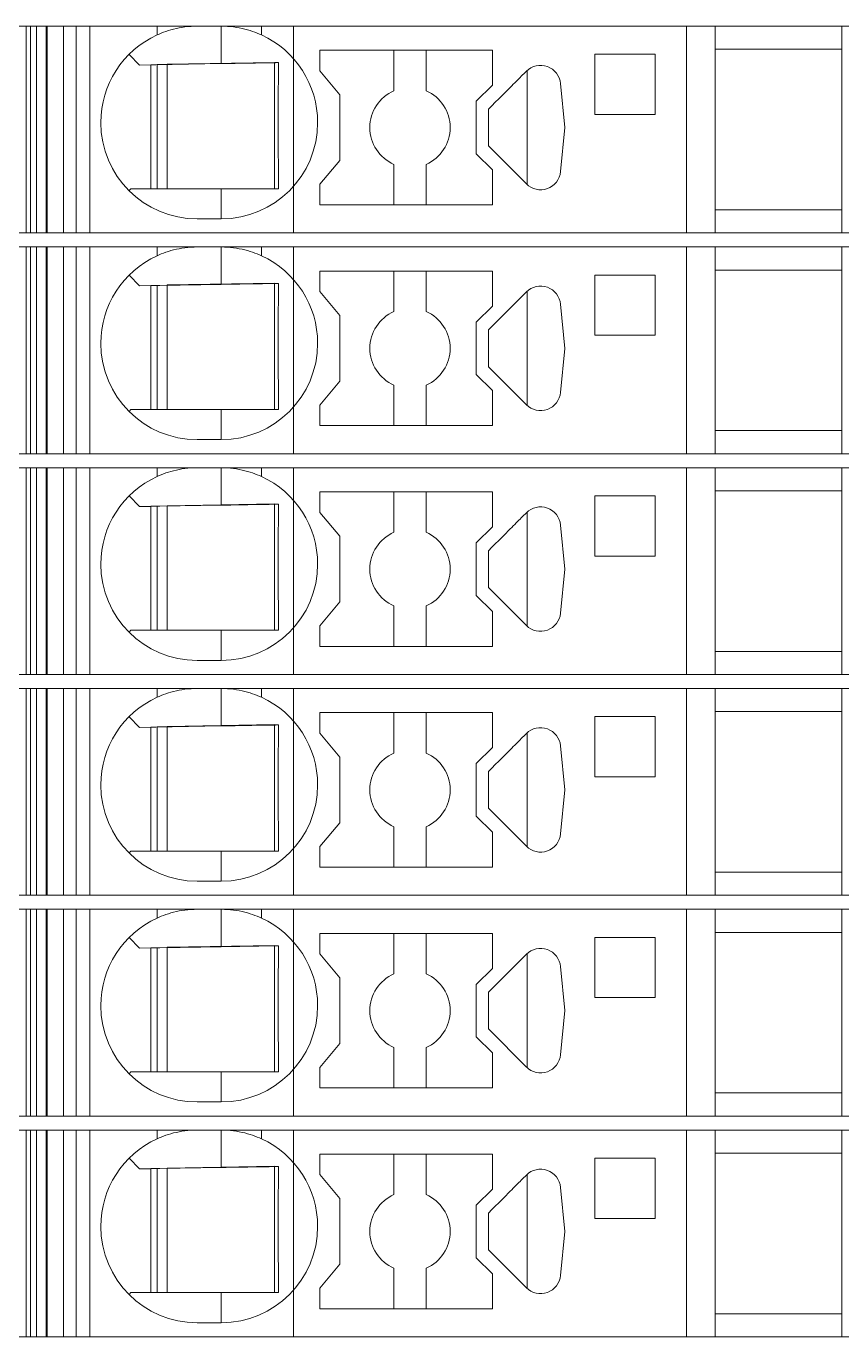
# Model space of a CAD drawing. Header units: millimetres. Extents: x 0 to 1680, y 0 to 1188.
# Drawn here: x 891.89 to 912.2, y 484.85 to 517.5 of the extents above; entities that cross this region are included whole.
import ezdxf
from ezdxf.enums import TextEntityAlignment as Align

# ---------------------------------------------------------------- set-up
doc = ezdxf.new("R2010")
doc.units = ezdxf.units.MM
for name, color, linetype, lineweight in [('EPLAN309', 5, 'Continuous', 5), ('EPLAN493', 5, 'Continuous', 5), ('MAIN-1', 7, 'Continuous', 5), ('MAIN-2', 7, 'Continuous', 5)]:
    doc.layers.add(name, color=color, linetype=linetype, lineweight=lineweight)
doc.styles.add('Tahoma', font='')
doc.styles.get('Tahoma').set_extended_font_data('Tahoma')

# ---------------------------------------------------------------- blocks, each defined once
blk = doc.blocks.new('EPLSYM_LibrarySPECIAL_Symbol12_Variant0_Placement8_4')
at = {"layer": 'EPLAN309', "lineweight": 13, "ltscale": 16}
blk.add_lwpolyline([(0, -5.15), (68.15, -5.15), (68.15, 0), (0, 0)], close=True, dxfattribs=at)
at = {"layer": 'EPLAN493', "color": 5, "style": 'Tahoma'}
blk.add_attdef('17_20450', text='', height=2.3478, dxfattribs=at).set_placement((0, -21.83478), align=Align.MIDDLE_RIGHT)
blk = doc.blocks.new('EPLSYM_LibrarySPECIAL_Symbol12_Variant0_Placement8_5')
at = {"layer": 'EPLAN309', "lineweight": 13, "ltscale": 16}
blk.add_lwpolyline([(0, -5.15), (68.15, -5.15), (68.15, 0), (0, 0)], close=True, dxfattribs=at)
at = {"layer": 'EPLAN493', "color": 5, "style": 'Tahoma'}
blk.add_attdef('17_20450', text='', height=2.3478, dxfattribs=at).set_placement((0, -21.83478), align=Align.MIDDLE_RIGHT)
blk = doc.blocks.new('EPLSYM_LibrarySPECIAL_Symbol12_Variant0_Placement8_6')
at = {"layer": 'EPLAN309', "lineweight": 13, "ltscale": 16}
blk.add_lwpolyline([(0, -5.15), (68.15, -5.15), (68.15, 0), (0, 0)], close=True, dxfattribs=at)
at = {"layer": 'EPLAN493', "color": 5, "style": 'Tahoma'}
blk.add_attdef('17_20450', text='', height=2.3478, dxfattribs=at).set_placement((0, -21.83478), align=Align.MIDDLE_RIGHT)
blk = doc.blocks.new('EPLSYM_LibrarySPECIAL_Symbol12_Variant0_Placement8_7')
at = {"layer": 'EPLAN309', "lineweight": 13, "ltscale": 16}
blk.add_lwpolyline([(0, -5.15), (68.15, -5.15), (68.15, 0), (0, 0)], close=True, dxfattribs=at)
at = {"layer": 'EPLAN493', "color": 5, "style": 'Tahoma'}
blk.add_attdef('17_20450', text='', height=2.3478, dxfattribs=at).set_placement((0, -21.83478), align=Align.MIDDLE_RIGHT)
blk = doc.blocks.new('EPLSYM_LibrarySPECIAL_Symbol12_Variant0_Placement8_8')
at = {"layer": 'EPLAN309', "lineweight": 13, "ltscale": 16}
blk.add_lwpolyline([(0, -5.15), (68.15, -5.15), (68.15, 0), (0, 0)], close=True, dxfattribs=at)
at = {"layer": 'EPLAN493', "color": 5, "style": 'Tahoma'}
blk.add_attdef('17_20450', text='', height=2.3478, dxfattribs=at).set_placement((0, -21.83478), align=Align.MIDDLE_RIGHT)
blk = doc.blocks.new('EPLSYM_LibrarySPECIAL_Symbol12_Variant0_Placement8_9')
at = {"layer": 'EPLAN309', "lineweight": 13, "ltscale": 16}
blk.add_lwpolyline([(0, -5.15), (68.15, -5.15), (68.15, 0), (0, 0)], close=True, dxfattribs=at)
at = {"layer": 'EPLAN493', "color": 5, "style": 'Tahoma'}
blk.add_attdef('17_20450', text='', height=2.3478, dxfattribs=at).set_placement((0, -21.83478), align=Align.MIDDLE_RIGHT)

msp = doc.modelspace()

# ---------------------------------------------------------------- linework, layer by layer
at = {"layer": 'MAIN-1'}
for p, q in [((892.001, 517.5), (891.893, 517.5)), ((891.893, 512.35), (891.893, 517.5)), ((892.001, 517.5), (895.15, 517.5)), ((892.001, 512.35), (892.001, 517.5)), ((895.15, 517.5), (896.15, 517.5)), ((895.15, 517.5), (895.15, 517.282)), ((895.15, 517.282), (895.202, 517.305)), ((895.202, 517.305), (895.256, 517.327)), ((895.256, 517.327), (895.313, 517.349)), ((895.313, 517.349), (895.372, 517.37)), ((895.372, 517.37), (895.433, 517.39)), ((895.433, 517.39), (895.497, 517.409)), ((895.497, 517.409), (895.563, 517.427)), ((895.563, 517.427), (895.631, 517.443)), ((895.631, 517.443), (895.701, 517.458)), ((895.701, 517.458), (895.772, 517.47)), ((895.772, 517.47), (895.846, 517.481)), ((895.846, 517.481), (895.921, 517.489)), ((895.921, 517.489), (895.997, 517.495)), ((895.997, 517.495), (896.073, 517.499)), ((896.073, 517.499), (896.15, 517.5)), ((896.75, 517.5), (896.15, 517.5)), ((896.827, 517.499), (896.75, 517.5)), ((897.75, 517.5), (896.75, 517.5)), ((896.75, 516.568), (896.75, 517.5)), ((896.903, 517.495), (896.827, 517.499)), ((896.979, 517.489), (896.903, 517.495)), ((897.054, 517.481), (896.979, 517.489)), ((897.128, 517.47), (897.054, 517.481)), ((897.199, 517.458), (897.128, 517.47)), ((897.269, 517.443), (897.199, 517.458)), ((897.337, 517.427), (897.269, 517.443)), ((897.403, 517.409), (897.337, 517.427)), ((897.467, 517.39), (897.403, 517.409)), ((897.528, 517.37), (897.467, 517.39)), ((897.587, 517.349), (897.528, 517.37)), ((897.644, 517.327), (897.587, 517.349)), ((897.698, 517.305), (897.644, 517.327)), ((897.75, 517.282), (897.698, 517.305)), ((897.75, 517.5), (908.332, 517.5)), ((897.75, 517.5), (897.75, 517.282)), ((909.05, 517.5), (908.332, 517.5)), ((908.332, 512.35), (908.332, 517.5)), ((909.05, 517.5), (912.2, 517.5)), ((909.05, 517.5), (909.05, 512.35)), ((912.2, 512.35), (912.2, 517.5)), ((899.2, 516.9), (899.2, 516.389)), ((903.5, 516.9), (899.2, 516.9)), ((901.05, 516.9), (901.05, 515.892)), ((901.85, 515.892), (901.85, 516.9)), ((903.5, 516.029), (903.5, 516.9)), ((909.05, 516.925), (912.2, 516.925)), ((894.453, 516.797), (894.717, 516.533)), ((894.717, 516.533), (896.75, 516.568)), ((895, 513.45), (895, 516.538)), ((895.15, 516.54), (895.15, 513.45)), ((895.4, 513.45), (895.4, 516.545)), ((896.87, 516.57), (896.75, 516.568)), ((896.987, 516.572), (896.87, 516.57)), ((897.1, 516.574), (896.987, 516.572)), ((897.209, 516.576), (897.1, 516.574)), ((897.313, 516.578), (897.209, 516.576)), ((897.412, 516.579), (897.313, 516.578)), ((897.507, 516.581), (897.412, 516.579)), ((897.599, 516.583), (897.507, 516.581)), ((897.688, 516.584), (897.599, 516.583)), ((897.774, 516.586), (897.688, 516.584)), ((897.858, 516.587), (897.774, 516.586)), ((897.94, 516.588), (897.858, 516.587)), ((898.02, 516.59), (897.94, 516.588)), ((898.099, 516.591), (898.02, 516.59)), ((898.079, 513.45), (898.079, 516.591)), ((898.176, 516.592), (898.099, 516.591)), ((898.176, 516.522), (898.176, 516.592)), ((906.05, 516.8), (906.05, 515.3)), ((907.55, 516.8), (906.05, 516.8)), ((907.55, 515.3), (907.55, 516.8)), ((898.172, 516.149), (898.173, 516.227)), ((898.173, 516.303), (898.174, 516.377)), ((898.173, 516.227), (898.173, 516.303)), ((898.174, 516.377), (898.175, 516.45)), ((898.175, 516.45), (898.176, 516.522)), ((899.7, 515.793), (899.2, 516.389)), ((904.19, 516.222), (904.158, 516.191)), ((904.221, 516.253), (904.19, 516.222)), ((904.252, 516.285), (904.221, 516.253)), ((904.284, 516.316), (904.252, 516.285)), ((904.315, 516.347), (904.284, 516.316)), ((904.346, 516.379), (904.315, 516.347)), ((904.367, 516.398), (904.367, 513.552)), ((898.169, 515.817), (898.17, 515.904)), ((898.17, 515.988), (898.171, 516.07)), ((898.17, 515.904), (898.17, 515.988)), ((898.171, 516.07), (898.172, 516.149)), ((903.1, 515.629), (903.5, 516.029)), ((903.902, 515.934), (903.823, 515.856)), ((903.943, 515.975), (903.902, 515.934)), ((903.983, 516.015), (903.943, 515.975)), ((904.021, 516.053), (903.983, 516.015)), ((904.058, 516.09), (904.021, 516.053)), ((904.094, 516.126), (904.058, 516.09)), ((904.127, 516.159), (904.094, 516.126)), ((904.158, 516.191), (904.127, 516.159)), ((905.302, 514.975), (905.198, 516.072)), ((898.168, 515.632), (898.169, 515.726)), ((898.168, 515.534), (898.168, 515.632)), ((898.169, 515.726), (898.169, 515.817)), ((899.7, 514.157), (899.7, 515.793)), ((903.1, 515.629), (903.1, 514.321)), ((903.572, 515.604), (903.486, 515.518)), ((903.658, 515.69), (903.572, 515.604)), ((903.742, 515.774), (903.658, 515.69)), ((903.823, 515.856), (903.742, 515.774)), ((898.167, 515.431), (898.168, 515.534)), ((898.167, 515.324), (898.167, 515.431)), ((898.167, 515.213), (898.167, 515.324)), ((903.486, 515.518), (903.4, 515.432)), ((903.4, 515.302), (903.4, 515.432)), ((903.4, 515.171), (903.4, 515.302)), ((906.05, 515.3), (907.55, 515.3)), ((898.167, 515.1), (898.167, 515.213)), ((898.167, 514.979), (898.167, 515.1)), ((898.167, 514.861), (898.167, 514.979)), ((903.4, 515.04), (903.4, 515.171)), ((903.4, 514.91), (903.4, 515.04)), ((903.4, 514.779), (903.4, 514.91)), ((905.198, 513.878), (905.302, 514.975)), ((898.167, 514.747), (898.167, 514.861)), ((898.168, 514.638), (898.167, 514.747)), ((898.168, 514.534), (898.168, 514.638)), ((903.4, 514.648), (903.4, 514.779)), ((903.4, 514.518), (903.4, 514.648)), ((898.169, 514.434), (898.168, 514.534)), ((898.169, 514.339), (898.169, 514.434)), ((898.17, 514.248), (898.169, 514.339)), ((898.171, 514.159), (898.17, 514.248)), ((903.5, 513.921), (903.1, 514.321)), ((903.4, 514.518), (904.346, 513.571)), ((898.172, 514.073), (898.171, 514.159)), ((898.172, 513.99), (898.172, 514.073)), ((898.173, 513.908), (898.172, 513.99)), ((899.2, 513.561), (899.7, 514.157)), ((901.05, 513.05), (901.05, 514.058)), ((901.85, 513.05), (901.85, 514.058)), ((903.5, 513.05), (903.5, 513.921)), ((898.174, 513.829), (898.173, 513.908)), ((898.175, 513.75), (898.174, 513.829)), ((898.176, 513.674), (898.175, 513.75)), ((898.176, 513.598), (898.176, 513.674)), ((898.177, 513.524), (898.176, 513.598)), ((894.5, 513.45), (894.453, 513.403)), ((894.5, 513.45), (896.75, 513.45)), ((896.75, 513.45), (896.842, 513.45)), ((896.75, 513.45), (896.75, 512.7)), ((896.842, 513.45), (896.933, 513.45)), ((896.933, 513.45), (897.023, 513.45)), ((897.023, 513.45), (897.11, 513.45)), ((897.11, 513.45), (897.195, 513.45)), ((897.195, 513.45), (897.278, 513.45)), ((897.278, 513.45), (897.358, 513.45)), ((897.358, 513.45), (897.436, 513.45)), ((897.436, 513.45), (897.511, 513.45)), ((897.511, 513.45), (897.585, 513.45)), ((897.585, 513.45), (897.657, 513.45)), ((897.657, 513.45), (897.726, 513.45)), ((897.726, 513.45), (897.795, 513.45)), ((897.795, 513.45), (897.861, 513.45)), ((897.861, 513.45), (897.927, 513.45)), ((897.927, 513.45), (897.991, 513.45)), ((897.991, 513.45), (898.055, 513.45)), ((898.055, 513.45), (898.117, 513.45)), ((898.117, 513.45), (898.178, 513.45)), ((898.178, 513.45), (898.177, 513.524)), ((899.2, 513.561), (899.2, 513.05)), ((903.5, 513.05), (899.2, 513.05)), ((896.75, 512.7), (896.15, 512.7)), ((909.05, 512.925), (912.2, 512.925)), ((892.001, 512.35), (891.893, 512.35)), ((892.001, 512.35), (908.332, 512.35)), ((909.05, 512.35), (908.332, 512.35)), ((909.05, 512.35), (912.2, 512.35)), ((892.001, 512), (891.893, 512)), ((891.893, 506.85), (891.893, 512)), ((892.001, 512), (895.15, 512)), ((892.001, 506.85), (892.001, 512)), ((895.15, 512), (896.15, 512)), ((895.15, 512), (895.15, 511.782)), ((895.631, 511.943), (895.701, 511.958)), ((895.701, 511.958), (895.772, 511.97)), ((895.772, 511.97), (895.846, 511.981)), ((895.846, 511.981), (895.921, 511.989)), ((895.921, 511.989), (895.997, 511.995)), ((895.997, 511.995), (896.073, 511.999)), ((896.073, 511.999), (896.15, 512)), ((896.75, 512), (896.15, 512)), ((896.827, 511.999), (896.75, 512)), ((897.75, 512), (896.75, 512)), ((896.75, 511.068), (896.75, 512)), ((896.903, 511.995), (896.827, 511.999)), ((896.979, 511.989), (896.903, 511.995)), ((897.054, 511.981), (896.979, 511.989)), ((897.128, 511.97), (897.054, 511.981)), ((897.199, 511.958), (897.128, 511.97)), ((897.269, 511.943), (897.199, 511.958)), ((897.75, 512), (908.332, 512)), ((897.75, 512), (897.75, 511.782)), ((909.05, 512), (908.332, 512)), ((908.332, 506.85), (908.332, 512)), ((909.05, 512), (912.2, 512)), ((909.05, 512), (909.05, 506.85)), ((912.2, 506.85), (912.2, 512)), ((895.15, 511.782), (895.202, 511.805)), ((895.202, 511.805), (895.256, 511.827)), ((895.256, 511.827), (895.313, 511.849)), ((895.313, 511.849), (895.372, 511.87)), ((895.372, 511.87), (895.433, 511.89)), ((895.433, 511.89), (895.497, 511.909)), ((895.497, 511.909), (895.563, 511.927)), ((895.563, 511.927), (895.631, 511.943)), ((897.337, 511.927), (897.269, 511.943)), ((897.403, 511.909), (897.337, 511.927)), ((897.467, 511.89), (897.403, 511.909)), ((897.528, 511.87), (897.467, 511.89)), ((897.587, 511.849), (897.528, 511.87)), ((897.644, 511.827), (897.587, 511.849)), ((897.698, 511.805), (897.644, 511.827)), ((897.75, 511.782), (897.698, 511.805)), ((899.2, 511.4), (899.2, 510.889)), ((903.5, 511.4), (899.2, 511.4)), ((901.05, 511.4), (901.05, 510.392)), ((901.85, 510.392), (901.85, 511.4)), ((903.5, 510.529), (903.5, 511.4)), ((906.05, 511.3), (906.05, 509.8)), ((907.55, 511.3), (906.05, 511.3)), ((907.55, 509.8), (907.55, 511.3)), ((909.05, 511.425), (912.2, 511.425)), ((894.453, 511.297), (894.717, 511.033)), ((894.717, 511.033), (896.75, 511.068)), ((895, 507.95), (895, 511.038)), ((895.15, 511.04), (895.15, 507.95)), ((895.4, 507.95), (895.4, 511.045)), ((896.87, 511.07), (896.75, 511.068)), ((896.987, 511.072), (896.87, 511.07)), ((897.1, 511.074), (896.987, 511.072)), ((897.209, 511.076), (897.1, 511.074)), ((897.313, 511.078), (897.209, 511.076)), ((897.412, 511.079), (897.313, 511.078)), ((897.507, 511.081), (897.412, 511.079)), ((897.599, 511.083), (897.507, 511.081)), ((897.688, 511.084), (897.599, 511.083)), ((897.774, 511.086), (897.688, 511.084)), ((897.858, 511.087), (897.774, 511.086)), ((897.94, 511.088), (897.858, 511.087)), ((898.02, 511.09), (897.94, 511.088)), ((898.099, 511.091), (898.02, 511.09)), ((898.079, 507.95), (898.079, 511.091)), ((898.176, 511.092), (898.099, 511.091)), ((898.175, 510.95), (898.176, 511.022)), ((898.176, 511.022), (898.176, 511.092)), ((898.171, 510.57), (898.172, 510.649)), ((898.172, 510.649), (898.173, 510.727)), ((898.173, 510.803), (898.174, 510.877)), ((898.173, 510.727), (898.173, 510.803)), ((898.174, 510.877), (898.175, 510.95)), ((899.7, 510.293), (899.2, 510.889)), ((904.127, 510.659), (904.094, 510.626)), ((904.158, 510.691), (904.127, 510.659)), ((904.19, 510.722), (904.158, 510.691)), ((904.221, 510.753), (904.19, 510.722)), ((904.252, 510.785), (904.221, 510.753)), ((904.284, 510.816), (904.252, 510.785)), ((904.315, 510.847), (904.284, 510.816)), ((904.346, 510.879), (904.315, 510.847)), ((904.367, 510.898), (904.367, 508.052)), ((898.169, 510.317), (898.17, 510.404)), ((898.17, 510.488), (898.171, 510.57)), ((898.17, 510.404), (898.17, 510.488)), ((903.1, 510.129), (903.5, 510.529)), ((903.823, 510.356), (903.742, 510.274)), ((903.902, 510.434), (903.823, 510.356)), ((903.943, 510.475), (903.902, 510.434)), ((903.983, 510.515), (903.943, 510.475)), ((904.021, 510.553), (903.983, 510.515)), ((904.058, 510.59), (904.021, 510.553)), ((904.094, 510.626), (904.058, 510.59)), ((905.302, 509.475), (905.198, 510.572)), ((898.167, 509.931), (898.168, 510.034)), ((898.168, 510.132), (898.169, 510.226)), ((898.168, 510.034), (898.168, 510.132)), ((898.169, 510.226), (898.169, 510.317)), ((899.7, 508.657), (899.7, 510.293)), ((903.1, 510.129), (903.1, 508.821)), ((903.486, 510.018), (903.4, 509.932)), ((903.572, 510.104), (903.486, 510.018)), ((903.658, 510.19), (903.572, 510.104)), ((903.742, 510.274), (903.658, 510.19)), ((898.167, 509.824), (898.167, 509.931)), ((898.167, 509.713), (898.167, 509.824)), ((898.167, 509.6), (898.167, 509.713)), ((903.4, 509.802), (903.4, 509.932)), ((903.4, 509.671), (903.4, 509.802)), ((903.4, 509.54), (903.4, 509.671)), ((906.05, 509.8), (907.55, 509.8)), ((898.167, 509.479), (898.167, 509.6)), ((898.167, 509.361), (898.167, 509.479)), ((898.167, 509.247), (898.167, 509.361)), ((903.4, 509.41), (903.4, 509.54)), ((903.4, 509.279), (903.4, 509.41)), ((905.198, 508.378), (905.302, 509.475)), ((898.168, 509.138), (898.167, 509.247)), ((898.168, 509.034), (898.168, 509.138)), ((898.169, 508.934), (898.168, 509.034)), ((903.4, 509.148), (903.4, 509.279)), ((903.4, 509.018), (903.4, 509.148)), ((903.4, 509.018), (904.346, 508.071)), ((898.169, 508.839), (898.169, 508.934)), ((898.17, 508.748), (898.169, 508.839)), ((898.171, 508.659), (898.17, 508.748)), ((903.5, 508.421), (903.1, 508.821)), ((898.172, 508.573), (898.171, 508.659)), ((898.172, 508.49), (898.172, 508.573)), ((898.173, 508.408), (898.172, 508.49)), ((898.174, 508.329), (898.173, 508.408)), ((899.2, 508.061), (899.7, 508.657)), ((901.05, 507.55), (901.05, 508.558)), ((901.85, 507.55), (901.85, 508.558)), ((903.5, 507.55), (903.5, 508.421)), ((898.175, 508.25), (898.174, 508.329)), ((898.176, 508.174), (898.175, 508.25)), ((898.176, 508.098), (898.176, 508.174)), ((898.177, 508.024), (898.176, 508.098)), ((899.2, 508.061), (899.2, 507.55)), ((894.5, 507.95), (894.453, 507.903)), ((894.5, 507.95), (896.75, 507.95)), ((896.75, 507.95), (896.842, 507.95)), ((896.75, 507.95), (896.75, 507.2)), ((896.842, 507.95), (896.933, 507.95)), ((896.933, 507.95), (897.023, 507.95)), ((897.023, 507.95), (897.11, 507.95)), ((897.11, 507.95), (897.195, 507.95)), ((897.195, 507.95), (897.278, 507.95)), ((897.278, 507.95), (897.358, 507.95)), ((897.358, 507.95), (897.436, 507.95)), ((897.436, 507.95), (897.511, 507.95)), ((897.511, 507.95), (897.585, 507.95)), ((897.585, 507.95), (897.657, 507.95)), ((897.657, 507.95), (897.726, 507.95)), ((897.726, 507.95), (897.795, 507.95)), ((897.795, 507.95), (897.861, 507.95)), ((897.861, 507.95), (897.927, 507.95)), ((897.927, 507.95), (897.991, 507.95)), ((897.991, 507.95), (898.055, 507.95)), ((898.055, 507.95), (898.117, 507.95)), ((898.117, 507.95), (898.178, 507.95)), ((898.178, 507.95), (898.177, 508.024)), ((903.5, 507.55), (899.2, 507.55)), ((909.05, 507.425), (912.2, 507.425)), ((896.75, 507.2), (896.15, 507.2)), ((892.001, 506.85), (891.893, 506.85)), ((892.001, 506.85), (908.332, 506.85)), ((909.05, 506.85), (908.332, 506.85)), ((909.05, 506.85), (912.2, 506.85)), ((892.001, 506.5), (891.893, 506.5)), ((891.893, 501.35), (891.893, 506.5)), ((892.001, 506.5), (895.15, 506.5)), ((892.001, 501.35), (892.001, 506.5)), ((895.15, 506.5), (896.15, 506.5)), ((895.15, 506.5), (895.15, 506.282)), ((895.433, 506.39), (895.497, 506.409)), ((895.497, 506.409), (895.563, 506.427)), ((895.563, 506.427), (895.631, 506.443)), ((895.631, 506.443), (895.701, 506.458)), ((895.701, 506.458), (895.772, 506.47)), ((895.772, 506.47), (895.846, 506.481)), ((895.846, 506.481), (895.921, 506.489)), ((895.921, 506.489), (895.997, 506.495)), ((895.997, 506.495), (896.073, 506.499)), ((896.073, 506.499), (896.15, 506.5)), ((896.75, 506.5), (896.15, 506.5)), ((896.827, 506.499), (896.75, 506.5)), ((897.75, 506.5), (896.75, 506.5)), ((896.75, 505.568), (896.75, 506.5)), ((896.903, 506.495), (896.827, 506.499)), ((896.979, 506.489), (896.903, 506.495)), ((897.054, 506.481), (896.979, 506.489)), ((897.128, 506.47), (897.054, 506.481)), ((897.199, 506.458), (897.128, 506.47)), ((897.269, 506.443), (897.199, 506.458)), ((897.337, 506.427), (897.269, 506.443)), ((897.403, 506.409), (897.337, 506.427)), ((897.467, 506.39), (897.403, 506.409)), ((897.75, 506.5), (908.332, 506.5)), ((897.75, 506.5), (897.75, 506.282)), ((909.05, 506.5), (908.332, 506.5)), ((908.332, 501.35), (908.332, 506.5)), ((909.05, 506.5), (912.2, 506.5)), ((909.05, 506.5), (909.05, 501.35)), ((912.2, 501.35), (912.2, 506.5)), ((895.15, 506.282), (895.202, 506.305)), ((895.202, 506.305), (895.256, 506.327)), ((895.256, 506.327), (895.313, 506.349)), ((895.313, 506.349), (895.372, 506.37)), ((895.372, 506.37), (895.433, 506.39)), ((897.528, 506.37), (897.467, 506.39)), ((897.587, 506.349), (897.528, 506.37)), ((897.644, 506.327), (897.587, 506.349)), ((897.698, 506.305), (897.644, 506.327)), ((897.75, 506.282), (897.698, 506.305)), ((894.453, 505.797), (894.717, 505.533)), ((899.2, 505.9), (899.2, 505.389)), ((903.5, 505.9), (899.2, 505.9)), ((901.05, 505.9), (901.05, 504.892)), ((901.85, 504.892), (901.85, 505.9)), ((903.5, 505.029), (903.5, 505.9)), ((906.05, 505.8), (906.05, 504.3)), ((907.55, 505.8), (906.05, 505.8)), ((907.55, 504.3), (907.55, 505.8)), ((909.05, 505.925), (912.2, 505.925)), ((894.717, 505.533), (896.75, 505.568)), ((895, 502.45), (895, 505.538)), ((895.15, 505.54), (895.15, 502.45)), ((895.4, 502.45), (895.4, 505.545)), ((896.87, 505.57), (896.75, 505.568)), ((896.987, 505.572), (896.87, 505.57)), ((897.1, 505.574), (896.987, 505.572)), ((897.209, 505.576), (897.1, 505.574)), ((897.313, 505.578), (897.209, 505.576)), ((897.412, 505.579), (897.313, 505.578)), ((897.507, 505.581), (897.412, 505.579)), ((897.599, 505.583), (897.507, 505.581)), ((897.688, 505.584), (897.599, 505.583)), ((897.774, 505.586), (897.688, 505.584)), ((897.858, 505.587), (897.774, 505.586)), ((897.94, 505.588), (897.858, 505.587)), ((898.02, 505.59), (897.94, 505.588)), ((898.099, 505.591), (898.02, 505.59)), ((898.079, 502.45), (898.079, 505.591)), ((898.176, 505.592), (898.099, 505.591)), ((898.174, 505.377), (898.175, 505.45)), ((898.175, 505.45), (898.176, 505.522)), ((898.176, 505.522), (898.176, 505.592)), ((898.171, 505.07), (898.172, 505.149)), ((898.172, 505.149), (898.173, 505.227)), ((898.173, 505.303), (898.174, 505.377)), ((898.173, 505.227), (898.173, 505.303)), ((899.7, 504.793), (899.2, 505.389)), ((904.094, 505.126), (904.058, 505.09)), ((904.127, 505.159), (904.094, 505.126)), ((904.158, 505.191), (904.127, 505.159)), ((904.19, 505.222), (904.158, 505.191)), ((904.221, 505.253), (904.19, 505.222)), ((904.252, 505.285), (904.221, 505.253)), ((904.284, 505.316), (904.252, 505.285)), ((904.315, 505.347), (904.284, 505.316)), ((904.346, 505.379), (904.315, 505.347)), ((904.367, 505.398), (904.367, 502.552)), ((898.169, 504.817), (898.17, 504.904)), ((898.169, 504.726), (898.169, 504.817)), ((898.17, 504.988), (898.171, 505.07)), ((898.17, 504.904), (898.17, 504.988)), ((899.7, 503.157), (899.7, 504.793)), ((903.1, 504.629), (903.5, 505.029)), ((903.742, 504.774), (903.658, 504.69)), ((903.823, 504.856), (903.742, 504.774)), ((903.902, 504.934), (903.823, 504.856)), ((903.943, 504.975), (903.902, 504.934)), ((903.983, 505.015), (903.943, 504.975)), ((904.021, 505.053), (903.983, 505.015)), ((904.058, 505.09), (904.021, 505.053)), ((905.302, 503.975), (905.198, 505.072)), ((898.167, 504.431), (898.168, 504.534)), ((898.168, 504.632), (898.169, 504.726)), ((898.168, 504.534), (898.168, 504.632)), ((903.1, 504.629), (903.1, 503.321)), ((903.486, 504.518), (903.4, 504.432)), ((903.572, 504.604), (903.486, 504.518)), ((903.658, 504.69), (903.572, 504.604)), ((898.167, 504.324), (898.167, 504.431)), ((898.167, 504.213), (898.167, 504.324)), ((898.167, 504.1), (898.167, 504.213)), ((903.4, 504.302), (903.4, 504.432)), ((903.4, 504.171), (903.4, 504.302)), ((903.4, 504.04), (903.4, 504.171)), ((906.05, 504.3), (907.55, 504.3)), ((898.167, 503.979), (898.167, 504.1)), ((898.167, 503.861), (898.167, 503.979)), ((898.167, 503.747), (898.167, 503.861)), ((903.4, 503.91), (903.4, 504.04)), ((903.4, 503.779), (903.4, 503.91)), ((905.198, 502.878), (905.302, 503.975)), ((898.168, 503.638), (898.167, 503.747)), ((898.168, 503.534), (898.168, 503.638)), ((898.169, 503.434), (898.168, 503.534)), ((903.4, 503.648), (903.4, 503.779)), ((903.4, 503.518), (903.4, 503.648)), ((903.4, 503.518), (904.346, 502.571)), ((898.169, 503.339), (898.169, 503.434)), ((898.17, 503.248), (898.169, 503.339)), ((898.171, 503.159), (898.17, 503.248)), ((898.172, 503.073), (898.171, 503.159)), ((899.2, 502.561), (899.7, 503.157)), ((903.5, 502.921), (903.1, 503.321)), ((898.172, 502.99), (898.172, 503.073)), ((898.173, 502.908), (898.172, 502.99)), ((898.174, 502.829), (898.173, 502.908)), ((898.175, 502.75), (898.174, 502.829)), ((901.05, 502.05), (901.05, 503.058)), ((901.85, 502.05), (901.85, 503.058)), ((903.5, 502.05), (903.5, 502.921)), ((898.176, 502.674), (898.175, 502.75)), ((898.176, 502.598), (898.176, 502.674)), ((898.177, 502.524), (898.176, 502.598)), ((898.178, 502.45), (898.177, 502.524)), ((899.2, 502.561), (899.2, 502.05)), ((894.5, 502.45), (894.453, 502.403)), ((894.5, 502.45), (896.75, 502.45)), ((896.75, 502.45), (896.842, 502.45)), ((896.75, 502.45), (896.75, 501.7)), ((896.842, 502.45), (896.933, 502.45)), ((896.933, 502.45), (897.023, 502.45)), ((897.023, 502.45), (897.11, 502.45)), ((897.11, 502.45), (897.195, 502.45)), ((897.195, 502.45), (897.278, 502.45)), ((897.278, 502.45), (897.358, 502.45)), ((897.358, 502.45), (897.436, 502.45)), ((897.436, 502.45), (897.511, 502.45)), ((897.511, 502.45), (897.585, 502.45)), ((897.585, 502.45), (897.657, 502.45)), ((897.657, 502.45), (897.726, 502.45)), ((897.726, 502.45), (897.795, 502.45)), ((897.795, 502.45), (897.861, 502.45)), ((897.861, 502.45), (897.927, 502.45)), ((897.927, 502.45), (897.991, 502.45)), ((897.991, 502.45), (898.055, 502.45)), ((898.055, 502.45), (898.117, 502.45)), ((898.117, 502.45), (898.178, 502.45)), ((903.5, 502.05), (899.2, 502.05)), ((909.05, 501.925), (912.2, 501.925)), ((896.75, 501.7), (896.15, 501.7)), ((892.001, 501.35), (891.893, 501.35)), ((892.001, 501.35), (908.332, 501.35)), ((909.05, 501.35), (908.332, 501.35)), ((909.05, 501.35), (912.2, 501.35)), ((892.001, 501), (891.893, 501)), ((891.893, 495.85), (891.893, 501)), ((892.001, 501), (895.15, 501)), ((892.001, 495.85), (892.001, 501)), ((895.15, 501), (896.15, 501)), ((895.15, 501), (895.15, 500.782)), ((895.313, 500.849), (895.372, 500.87)), ((895.372, 500.87), (895.433, 500.89)), ((895.433, 500.89), (895.497, 500.909)), ((895.497, 500.909), (895.563, 500.927)), ((895.563, 500.927), (895.631, 500.943)), ((895.631, 500.943), (895.701, 500.958)), ((895.701, 500.958), (895.772, 500.97)), ((895.772, 500.97), (895.846, 500.981)), ((895.846, 500.981), (895.921, 500.989)), ((895.921, 500.989), (895.997, 500.995)), ((895.997, 500.995), (896.073, 500.999)), ((896.073, 500.999), (896.15, 501)), ((896.75, 501), (896.15, 501)), ((896.827, 500.999), (896.75, 501)), ((897.75, 501), (896.75, 501)), ((896.75, 500.068), (896.75, 501)), ((896.903, 500.995), (896.827, 500.999)), ((896.979, 500.989), (896.903, 500.995)), ((897.054, 500.981), (896.979, 500.989)), ((897.128, 500.97), (897.054, 500.981)), ((897.199, 500.958), (897.128, 500.97)), ((897.269, 500.943), (897.199, 500.958)), ((897.337, 500.927), (897.269, 500.943)), ((897.403, 500.909), (897.337, 500.927)), ((897.467, 500.89), (897.403, 500.909)), ((897.528, 500.87), (897.467, 500.89)), ((897.587, 500.849), (897.528, 500.87)), ((897.75, 501), (908.332, 501)), ((897.75, 501), (897.75, 500.782)), ((909.05, 501), (908.332, 501)), ((908.332, 495.85), (908.332, 501)), ((909.05, 501), (912.2, 501)), ((909.05, 501), (909.05, 495.85)), ((912.2, 495.85), (912.2, 501)), ((895.15, 500.782), (895.202, 500.805)), ((895.202, 500.805), (895.256, 500.827)), ((895.256, 500.827), (895.313, 500.849)), ((897.644, 500.827), (897.587, 500.849)), ((897.698, 500.805), (897.644, 500.827)), ((897.75, 500.782), (897.698, 500.805)), ((894.453, 500.297), (894.717, 500.033)), ((899.2, 500.4), (899.2, 499.889)), ((903.5, 500.4), (899.2, 500.4)), ((901.05, 500.4), (901.05, 499.392)), ((901.85, 499.392), (901.85, 500.4)), ((903.5, 499.529), (903.5, 500.4)), ((906.05, 500.3), (906.05, 498.8)), ((907.55, 500.3), (906.05, 500.3)), ((907.55, 498.8), (907.55, 500.3)), ((909.05, 500.425), (912.2, 500.425)), ((894.717, 500.033), (896.75, 500.068)), ((895, 496.95), (895, 500.038)), ((895.15, 500.04), (895.15, 496.95)), ((895.4, 496.95), (895.4, 500.045)), ((896.87, 500.07), (896.75, 500.068)), ((896.987, 500.072), (896.87, 500.07)), ((897.1, 500.074), (896.987, 500.072)), ((897.209, 500.076), (897.1, 500.074)), ((897.313, 500.078), (897.209, 500.076)), ((897.412, 500.079), (897.313, 500.078)), ((897.507, 500.081), (897.412, 500.079)), ((897.599, 500.083), (897.507, 500.081)), ((897.688, 500.084), (897.599, 500.083)), ((897.774, 500.086), (897.688, 500.084)), ((897.858, 500.087), (897.774, 500.086)), ((897.94, 500.088), (897.858, 500.087)), ((898.02, 500.09), (897.94, 500.088)), ((898.099, 500.091), (898.02, 500.09)), ((898.079, 496.95), (898.079, 500.091)), ((898.176, 500.092), (898.099, 500.091)), ((898.173, 499.803), (898.174, 499.877)), ((898.174, 499.877), (898.175, 499.95)), ((898.175, 499.95), (898.176, 500.022)), ((898.176, 500.022), (898.176, 500.092)), ((899.7, 499.293), (899.2, 499.889)), ((904.346, 499.879), (904.315, 499.847)), ((904.367, 499.898), (904.367, 497.052)), ((898.17, 499.488), (898.171, 499.57)), ((898.171, 499.57), (898.172, 499.649)), ((898.172, 499.649), (898.173, 499.727)), ((898.173, 499.727), (898.173, 499.803)), ((904.021, 499.553), (903.983, 499.515)), ((904.058, 499.59), (904.021, 499.553)), ((904.094, 499.626), (904.058, 499.59)), ((904.127, 499.659), (904.094, 499.626)), ((904.158, 499.691), (904.127, 499.659)), ((904.19, 499.722), (904.158, 499.691)), ((904.221, 499.753), (904.19, 499.722)), ((904.252, 499.785), (904.221, 499.753)), ((904.284, 499.816), (904.252, 499.785)), ((904.315, 499.847), (904.284, 499.816)), ((905.302, 498.475), (905.198, 499.572)), ((898.168, 499.132), (898.169, 499.226)), ((898.169, 499.317), (898.17, 499.404)), ((898.169, 499.226), (898.169, 499.317)), ((898.17, 499.404), (898.17, 499.488)), ((899.7, 497.657), (899.7, 499.293)), ((903.1, 499.129), (903.5, 499.529)), ((903.742, 499.274), (903.658, 499.19)), ((903.823, 499.356), (903.742, 499.274)), ((903.902, 499.434), (903.823, 499.356)), ((903.943, 499.475), (903.902, 499.434)), ((903.983, 499.515), (903.943, 499.475)), ((898.167, 498.931), (898.168, 499.034)), ((898.167, 498.824), (898.167, 498.931)), ((898.168, 499.034), (898.168, 499.132)), ((903.1, 499.129), (903.1, 497.821)), ((903.486, 499.018), (903.4, 498.932)), ((903.4, 498.802), (903.4, 498.932)), ((903.572, 499.104), (903.486, 499.018)), ((903.658, 499.19), (903.572, 499.104)), ((898.167, 498.713), (898.167, 498.824)), ((898.167, 498.6), (898.167, 498.713)), ((898.167, 498.479), (898.167, 498.6)), ((903.4, 498.671), (903.4, 498.802)), ((903.4, 498.54), (903.4, 498.671)), ((906.05, 498.8), (907.55, 498.8)), ((898.167, 498.361), (898.167, 498.479)), ((898.167, 498.247), (898.167, 498.361)), ((898.168, 498.138), (898.167, 498.247)), ((903.4, 498.41), (903.4, 498.54)), ((903.4, 498.279), (903.4, 498.41)), ((903.4, 498.148), (903.4, 498.279)), ((905.198, 497.378), (905.302, 498.475)), ((898.168, 498.034), (898.168, 498.138)), ((898.169, 497.934), (898.168, 498.034)), ((898.169, 497.839), (898.169, 497.934)), ((903.4, 498.018), (903.4, 498.148)), ((903.4, 498.018), (904.346, 497.071)), ((898.17, 497.748), (898.169, 497.839)), ((898.171, 497.659), (898.17, 497.748)), ((898.172, 497.573), (898.171, 497.659)), ((899.2, 497.061), (899.7, 497.657)), ((903.5, 497.421), (903.1, 497.821)), ((898.172, 497.49), (898.172, 497.573)), ((898.173, 497.408), (898.172, 497.49)), ((898.174, 497.329), (898.173, 497.408)), ((898.175, 497.25), (898.174, 497.329)), ((901.05, 496.55), (901.05, 497.558)), ((901.85, 496.55), (901.85, 497.558)), ((903.5, 496.55), (903.5, 497.421)), ((894.5, 496.95), (894.453, 496.903)), ((894.5, 496.95), (896.75, 496.95)), ((896.75, 496.95), (896.842, 496.95)), ((896.75, 496.95), (896.75, 496.2)), ((896.842, 496.95), (896.933, 496.95)), ((896.933, 496.95), (897.023, 496.95)), ((897.023, 496.95), (897.11, 496.95)), ((897.11, 496.95), (897.195, 496.95)), ((897.195, 496.95), (897.278, 496.95)), ((897.278, 496.95), (897.358, 496.95)), ((897.358, 496.95), (897.436, 496.95)), ((897.436, 496.95), (897.511, 496.95)), ((897.511, 496.95), (897.585, 496.95)), ((897.585, 496.95), (897.657, 496.95)), ((897.657, 496.95), (897.726, 496.95)), ((897.726, 496.95), (897.795, 496.95)), ((897.795, 496.95), (897.861, 496.95)), ((897.861, 496.95), (897.927, 496.95)), ((897.927, 496.95), (897.991, 496.95)), ((897.991, 496.95), (898.055, 496.95)), ((898.055, 496.95), (898.117, 496.95)), ((898.117, 496.95), (898.178, 496.95)), ((898.176, 497.174), (898.175, 497.25)), ((898.176, 497.098), (898.176, 497.174)), ((898.177, 497.024), (898.176, 497.098)), ((898.178, 496.95), (898.177, 497.024)), ((899.2, 497.061), (899.2, 496.55)), ((903.5, 496.55), (899.2, 496.55)), ((909.05, 496.425), (912.2, 496.425)), ((896.75, 496.2), (896.15, 496.2)), ((892.001, 495.85), (891.893, 495.85)), ((892.001, 495.85), (908.332, 495.85)), ((909.05, 495.85), (908.332, 495.85)), ((909.05, 495.85), (912.2, 495.85)), ((892.001, 495.5), (891.893, 495.5)), ((891.893, 490.35), (891.893, 495.5)), ((892.001, 495.5), (895.15, 495.5)), ((892.001, 490.35), (892.001, 495.5)), ((895.15, 495.5), (896.15, 495.5)), ((895.15, 495.5), (895.15, 495.282)), ((895.15, 495.282), (895.202, 495.305)), ((895.202, 495.305), (895.256, 495.327)), ((895.256, 495.327), (895.313, 495.349)), ((895.313, 495.349), (895.372, 495.37)), ((895.372, 495.37), (895.433, 495.39)), ((895.433, 495.39), (895.497, 495.409)), ((895.497, 495.409), (895.563, 495.427)), ((895.563, 495.427), (895.631, 495.443)), ((895.631, 495.443), (895.701, 495.458)), ((895.701, 495.458), (895.772, 495.47)), ((895.772, 495.47), (895.846, 495.481)), ((895.846, 495.481), (895.921, 495.489)), ((895.921, 495.489), (895.997, 495.495)), ((895.997, 495.495), (896.073, 495.499)), ((896.073, 495.499), (896.15, 495.5)), ((896.75, 495.5), (896.15, 495.5)), ((896.827, 495.499), (896.75, 495.5)), ((897.75, 495.5), (896.75, 495.5)), ((896.75, 494.568), (896.75, 495.5)), ((896.903, 495.495), (896.827, 495.499)), ((896.979, 495.489), (896.903, 495.495)), ((897.054, 495.481), (896.979, 495.489)), ((897.128, 495.47), (897.054, 495.481)), ((897.199, 495.458), (897.128, 495.47)), ((897.269, 495.443), (897.199, 495.458)), ((897.337, 495.427), (897.269, 495.443)), ((897.403, 495.409), (897.337, 495.427)), ((897.467, 495.39), (897.403, 495.409)), ((897.528, 495.37), (897.467, 495.39)), ((897.587, 495.349), (897.528, 495.37)), ((897.644, 495.327), (897.587, 495.349)), ((897.698, 495.305), (897.644, 495.327)), ((897.75, 495.282), (897.698, 495.305)), ((897.75, 495.5), (908.332, 495.5)), ((897.75, 495.5), (897.75, 495.282)), ((909.05, 495.5), (908.332, 495.5)), ((908.332, 490.35), (908.332, 495.5)), ((909.05, 495.5), (912.2, 495.5)), ((909.05, 495.5), (909.05, 490.35)), ((912.2, 490.35), (912.2, 495.5)), ((894.453, 494.797), (894.717, 494.533)), ((899.2, 494.9), (899.2, 494.389)), ((903.5, 494.9), (899.2, 494.9)), ((901.05, 494.9), (901.05, 493.892)), ((901.85, 493.892), (901.85, 494.9)), ((903.5, 494.029), (903.5, 494.9)), ((906.05, 494.8), (906.05, 493.3)), ((907.55, 494.8), (906.05, 494.8)), ((907.55, 493.3), (907.55, 494.8)), ((909.05, 494.925), (912.2, 494.925)), ((894.717, 494.533), (896.75, 494.568)), ((895, 491.45), (895, 494.538)), ((895.15, 494.54), (895.15, 491.45)), ((895.4, 491.45), (895.4, 494.545)), ((896.87, 494.57), (896.75, 494.568)), ((896.987, 494.572), (896.87, 494.57)), ((897.1, 494.574), (896.987, 494.572)), ((897.209, 494.576), (897.1, 494.574)), ((897.313, 494.578), (897.209, 494.576)), ((897.412, 494.579), (897.313, 494.578)), ((897.507, 494.581), (897.412, 494.579)), ((897.599, 494.583), (897.507, 494.581)), ((897.688, 494.584), (897.599, 494.583)), ((897.774, 494.586), (897.688, 494.584)), ((897.858, 494.587), (897.774, 494.586)), ((897.94, 494.588), (897.858, 494.587)), ((898.02, 494.59), (897.94, 494.588)), ((898.099, 494.591), (898.02, 494.59)), ((898.079, 491.45), (898.079, 494.591)), ((898.176, 494.592), (898.099, 494.591)), ((898.173, 494.303), (898.174, 494.377)), ((898.174, 494.377), (898.175, 494.45)), ((898.175, 494.45), (898.176, 494.522)), ((898.176, 494.522), (898.176, 494.592)), ((899.7, 493.793), (899.2, 494.389)), ((904.315, 494.347), (904.284, 494.316)), ((904.346, 494.379), (904.315, 494.347)), ((904.367, 494.398), (904.367, 491.552)), ((898.17, 493.988), (898.171, 494.07)), ((898.171, 494.07), (898.172, 494.149)), ((898.172, 494.149), (898.173, 494.227)), ((898.173, 494.227), (898.173, 494.303)), ((903.1, 493.629), (903.5, 494.029)), ((903.983, 494.015), (903.943, 493.975)), ((904.021, 494.053), (903.983, 494.015)), ((904.058, 494.09), (904.021, 494.053)), ((904.094, 494.126), (904.058, 494.09)), ((904.127, 494.159), (904.094, 494.126)), ((904.158, 494.191), (904.127, 494.159)), ((904.19, 494.222), (904.158, 494.191)), ((904.221, 494.253), (904.19, 494.222)), ((904.252, 494.285), (904.221, 494.253)), ((904.284, 494.316), (904.252, 494.285)), ((905.302, 492.975), (905.198, 494.072)), ((898.168, 493.632), (898.169, 493.726)), ((898.169, 493.817), (898.17, 493.904)), ((898.169, 493.726), (898.169, 493.817)), ((898.17, 493.904), (898.17, 493.988)), ((899.7, 492.157), (899.7, 493.793)), ((903.658, 493.69), (903.572, 493.604)), ((903.742, 493.774), (903.658, 493.69)), ((903.823, 493.856), (903.742, 493.774)), ((903.902, 493.934), (903.823, 493.856)), ((903.943, 493.975), (903.902, 493.934)), ((898.167, 493.431), (898.168, 493.534)), ((898.167, 493.324), (898.167, 493.431)), ((898.168, 493.534), (898.168, 493.632)), ((903.1, 493.629), (903.1, 492.321)), ((903.486, 493.518), (903.4, 493.432)), ((903.4, 493.302), (903.4, 493.432)), ((903.572, 493.604), (903.486, 493.518)), ((898.167, 493.213), (898.167, 493.324)), ((898.167, 493.1), (898.167, 493.213)), ((898.167, 492.979), (898.167, 493.1)), ((903.4, 493.171), (903.4, 493.302)), ((903.4, 493.04), (903.4, 493.171)), ((903.4, 492.91), (903.4, 493.04)), ((906.05, 493.3), (907.55, 493.3)), ((898.167, 492.861), (898.167, 492.979)), ((898.167, 492.747), (898.167, 492.861)), ((898.168, 492.638), (898.167, 492.747)), ((903.4, 492.779), (903.4, 492.91)), ((903.4, 492.648), (903.4, 492.779)), ((905.198, 491.878), (905.302, 492.975)), ((898.168, 492.534), (898.168, 492.638)), ((898.169, 492.434), (898.168, 492.534)), ((898.169, 492.339), (898.169, 492.434)), ((903.4, 492.518), (903.4, 492.648)), ((903.4, 492.518), (904.346, 491.571)), ((898.17, 492.248), (898.169, 492.339)), ((898.171, 492.159), (898.17, 492.248)), ((898.172, 492.073), (898.171, 492.159)), ((898.172, 491.99), (898.172, 492.073)), ((899.2, 491.561), (899.7, 492.157)), ((901.05, 491.05), (901.05, 492.058)), ((901.85, 491.05), (901.85, 492.058)), ((903.5, 491.921), (903.1, 492.321)), ((898.173, 491.908), (898.172, 491.99)), ((898.174, 491.829), (898.173, 491.908)), ((898.175, 491.75), (898.174, 491.829)), ((898.176, 491.674), (898.175, 491.75)), ((903.5, 491.05), (903.5, 491.921)), ((894.5, 491.45), (894.453, 491.403)), ((894.5, 491.45), (896.75, 491.45)), ((896.75, 491.45), (896.842, 491.45)), ((896.75, 491.45), (896.75, 490.7)), ((896.842, 491.45), (896.933, 491.45)), ((896.933, 491.45), (897.023, 491.45)), ((897.023, 491.45), (897.11, 491.45)), ((897.11, 491.45), (897.195, 491.45)), ((897.195, 491.45), (897.278, 491.45)), ((897.278, 491.45), (897.358, 491.45)), ((897.358, 491.45), (897.436, 491.45)), ((897.436, 491.45), (897.511, 491.45)), ((897.511, 491.45), (897.585, 491.45)), ((897.585, 491.45), (897.657, 491.45)), ((897.657, 491.45), (897.726, 491.45)), ((897.726, 491.45), (897.795, 491.45)), ((897.795, 491.45), (897.861, 491.45)), ((897.861, 491.45), (897.927, 491.45)), ((897.927, 491.45), (897.991, 491.45)), ((897.991, 491.45), (898.055, 491.45)), ((898.055, 491.45), (898.117, 491.45)), ((898.117, 491.45), (898.178, 491.45)), ((898.176, 491.598), (898.176, 491.674)), ((898.177, 491.524), (898.176, 491.598)), ((898.178, 491.45), (898.177, 491.524)), ((899.2, 491.561), (899.2, 491.05)), ((903.5, 491.05), (899.2, 491.05)), ((909.05, 490.925), (912.2, 490.925)), ((896.75, 490.7), (896.15, 490.7)), ((892.001, 490.35), (891.893, 490.35)), ((892.001, 490.35), (908.332, 490.35)), ((909.05, 490.35), (908.332, 490.35)), ((909.05, 490.35), (912.2, 490.35)), ((892.001, 490), (891.893, 490)), ((891.893, 484.85), (891.893, 490)), ((892.001, 490), (895.15, 490)), ((892.001, 484.85), (892.001, 490)), ((895.15, 490), (896.15, 490)), ((895.15, 490), (895.15, 489.782)), ((895.15, 489.782), (895.202, 489.805)), ((895.202, 489.805), (895.256, 489.827)), ((895.256, 489.827), (895.313, 489.849)), ((895.313, 489.849), (895.372, 489.87)), ((895.372, 489.87), (895.433, 489.89)), ((895.433, 489.89), (895.497, 489.909)), ((895.497, 489.909), (895.563, 489.927)), ((895.563, 489.927), (895.631, 489.943)), ((895.631, 489.943), (895.701, 489.958)), ((895.701, 489.958), (895.772, 489.97)), ((895.772, 489.97), (895.846, 489.981)), ((895.846, 489.981), (895.921, 489.989)), ((895.921, 489.989), (895.997, 489.995)), ((895.997, 489.995), (896.073, 489.999)), ((896.073, 489.999), (896.15, 490)), ((896.75, 490), (896.15, 490)), ((896.827, 489.999), (896.75, 490)), ((897.75, 490), (896.75, 490)), ((896.75, 489.068), (896.75, 490)), ((896.903, 489.995), (896.827, 489.999)), ((896.979, 489.989), (896.903, 489.995)), ((897.054, 489.981), (896.979, 489.989)), ((897.128, 489.97), (897.054, 489.981)), ((897.199, 489.958), (897.128, 489.97)), ((897.269, 489.943), (897.199, 489.958)), ((897.337, 489.927), (897.269, 489.943)), ((897.403, 489.909), (897.337, 489.927)), ((897.467, 489.89), (897.403, 489.909)), ((897.528, 489.87), (897.467, 489.89)), ((897.587, 489.849), (897.528, 489.87)), ((897.644, 489.827), (897.587, 489.849)), ((897.698, 489.805), (897.644, 489.827)), ((897.75, 489.782), (897.698, 489.805)), ((897.75, 490), (908.332, 490)), ((897.75, 490), (897.75, 489.782)), ((909.05, 490), (908.332, 490)), ((908.332, 484.85), (908.332, 490)), ((909.05, 490), (912.2, 490)), ((909.05, 490), (909.05, 484.85)), ((912.2, 484.85), (912.2, 490)), ((909.05, 489.425), (912.2, 489.425)), ((894.453, 489.297), (894.717, 489.033)), ((899.2, 489.4), (899.2, 488.889)), ((903.5, 489.4), (899.2, 489.4)), ((901.05, 489.4), (901.05, 488.392)), ((901.85, 488.392), (901.85, 489.4)), ((903.5, 488.529), (903.5, 489.4)), ((906.05, 489.3), (906.05, 487.8)), ((907.55, 489.3), (906.05, 489.3)), ((907.55, 487.8), (907.55, 489.3)), ((894.717, 489.033), (896.75, 489.068)), ((895, 485.95), (895, 489.038)), ((895.15, 489.04), (895.15, 485.95)), ((895.4, 485.95), (895.4, 489.045)), ((896.87, 489.07), (896.75, 489.068)), ((896.987, 489.072), (896.87, 489.07)), ((897.1, 489.074), (896.987, 489.072)), ((897.209, 489.076), (897.1, 489.074)), ((897.313, 489.078), (897.209, 489.076)), ((897.412, 489.079), (897.313, 489.078)), ((897.507, 489.081), (897.412, 489.079)), ((897.599, 489.083), (897.507, 489.081)), ((897.688, 489.084), (897.599, 489.083)), ((897.774, 489.086), (897.688, 489.084)), ((897.858, 489.087), (897.774, 489.086)), ((897.94, 489.088), (897.858, 489.087)), ((898.02, 489.09), (897.94, 489.088)), ((898.099, 489.091), (898.02, 489.09)), ((898.079, 485.95), (898.079, 489.091)), ((898.176, 489.092), (898.099, 489.091)), ((898.173, 488.803), (898.174, 488.877)), ((898.173, 488.727), (898.173, 488.803)), ((898.174, 488.877), (898.175, 488.95)), ((898.175, 488.95), (898.176, 489.022)), ((898.176, 489.022), (898.176, 489.092)), ((899.7, 488.293), (899.2, 488.889)), ((904.252, 488.785), (904.221, 488.753)), ((904.284, 488.816), (904.252, 488.785)), ((904.315, 488.847), (904.284, 488.816)), ((904.346, 488.879), (904.315, 488.847)), ((904.367, 488.898), (904.367, 486.052)), ((898.17, 488.488), (898.171, 488.57)), ((898.17, 488.404), (898.17, 488.488)), ((898.171, 488.57), (898.172, 488.649)), ((898.172, 488.649), (898.173, 488.727)), ((903.1, 488.129), (903.5, 488.529)), ((903.943, 488.475), (903.902, 488.434)), ((903.983, 488.515), (903.943, 488.475)), ((904.021, 488.553), (903.983, 488.515)), ((904.058, 488.59), (904.021, 488.553)), ((904.094, 488.626), (904.058, 488.59)), ((904.127, 488.659), (904.094, 488.626)), ((904.158, 488.691), (904.127, 488.659)), ((904.19, 488.722), (904.158, 488.691)), ((904.221, 488.753), (904.19, 488.722)), ((905.302, 487.475), (905.198, 488.572)), ((898.168, 488.132), (898.169, 488.226)), ((898.168, 488.034), (898.168, 488.132)), ((898.169, 488.317), (898.17, 488.404)), ((898.169, 488.226), (898.169, 488.317)), ((899.7, 486.657), (899.7, 488.293)), ((903.1, 488.129), (903.1, 486.821)), ((903.658, 488.19), (903.572, 488.104)), ((903.742, 488.274), (903.658, 488.19)), ((903.823, 488.356), (903.742, 488.274)), ((903.902, 488.434), (903.823, 488.356)), ((898.167, 487.931), (898.168, 488.034)), ((898.167, 487.824), (898.167, 487.931)), ((898.167, 487.713), (898.167, 487.824)), ((903.486, 488.018), (903.4, 487.932)), ((903.4, 487.802), (903.4, 487.932)), ((903.4, 487.671), (903.4, 487.802)), ((903.572, 488.104), (903.486, 488.018)), ((906.05, 487.8), (907.55, 487.8)), ((898.167, 487.6), (898.167, 487.713)), ((898.167, 487.479), (898.167, 487.6)), ((898.167, 487.361), (898.167, 487.479)), ((903.4, 487.54), (903.4, 487.671)), ((903.4, 487.41), (903.4, 487.54)), ((905.198, 486.378), (905.302, 487.475)), ((898.167, 487.247), (898.167, 487.361)), ((898.168, 487.138), (898.167, 487.247)), ((903.4, 487.279), (903.4, 487.41)), ((903.4, 487.148), (903.4, 487.279)), ((903.4, 487.018), (903.4, 487.148)), ((898.168, 487.034), (898.168, 487.138)), ((898.169, 486.934), (898.168, 487.034)), ((898.169, 486.839), (898.169, 486.934)), ((898.17, 486.748), (898.169, 486.839)), ((903.5, 486.421), (903.1, 486.821)), ((903.4, 487.018), (904.346, 486.071)), ((898.171, 486.659), (898.17, 486.748)), ((898.172, 486.573), (898.171, 486.659)), ((898.172, 486.49), (898.172, 486.573)), ((898.173, 486.408), (898.172, 486.49)), ((899.2, 486.061), (899.7, 486.657)), ((901.05, 485.55), (901.05, 486.558)), ((901.85, 485.55), (901.85, 486.558)), ((898.174, 486.329), (898.173, 486.408)), ((898.175, 486.25), (898.174, 486.329)), ((898.176, 486.174), (898.175, 486.25)), ((898.176, 486.098), (898.176, 486.174)), ((903.5, 485.55), (903.5, 486.421)), ((894.5, 485.95), (894.453, 485.903)), ((894.5, 485.95), (896.75, 485.95)), ((896.75, 485.95), (896.842, 485.95)), ((896.75, 485.95), (896.75, 485.2)), ((896.842, 485.95), (896.933, 485.95)), ((896.933, 485.95), (897.023, 485.95)), ((897.023, 485.95), (897.11, 485.95)), ((897.11, 485.95), (897.195, 485.95)), ((897.195, 485.95), (897.278, 485.95)), ((897.278, 485.95), (897.358, 485.95)), ((897.358, 485.95), (897.436, 485.95)), ((897.436, 485.95), (897.511, 485.95)), ((897.511, 485.95), (897.585, 485.95)), ((897.585, 485.95), (897.657, 485.95)), ((897.657, 485.95), (897.726, 485.95)), ((897.726, 485.95), (897.795, 485.95)), ((897.795, 485.95), (897.861, 485.95)), ((897.861, 485.95), (897.927, 485.95)), ((897.927, 485.95), (897.991, 485.95)), ((897.991, 485.95), (898.055, 485.95)), ((898.055, 485.95), (898.117, 485.95)), ((898.117, 485.95), (898.178, 485.95)), ((898.177, 486.024), (898.176, 486.098)), ((898.178, 485.95), (898.177, 486.024)), ((899.2, 486.061), (899.2, 485.55)), ((903.5, 485.55), (899.2, 485.55)), ((896.75, 485.2), (896.15, 485.2)), ((909.05, 485.425), (912.2, 485.425)), ((892.001, 484.85), (891.893, 484.85)), ((892.001, 484.85), (908.332, 484.85)), ((909.05, 484.85), (908.332, 484.85)), ((909.05, 484.85), (912.2, 484.85))]:
    msp.add_line(p, q, dxfattribs=at)
for centre, radius, start, end in [((896.15, 515.1), 2.4, 114.6244, 180), ((896.75, 515.1), 2.4, 0, 65.3756), ((904.7, 516.025), 0.5, 5.4404, 135), ((901.45, 514.975), 1, 113.5782, 180), ((901.45, 514.975), 1, 0, 66.4218), ((896.15, 515.1), 2.4, 180, 270), ((896.75, 515.1), 2.4, 270, 0), ((901.45, 514.975), 1, 180, 246.4218), ((901.45, 514.975), 1, 293.5782, 0), ((904.7, 513.925), 0.5, 225, 354.5596), ((896.15, 509.6), 2.4, 114.6244, 180), ((896.75, 509.6), 2.4, 0, 65.3756), ((904.7, 510.525), 0.5, 5.4404, 135), ((901.45, 509.475), 1, 113.5782, 180), ((901.45, 509.475), 1, 0, 66.4218), ((896.15, 509.6), 2.4, 180, 270), ((896.75, 509.6), 2.4, 270, 0), ((901.45, 509.475), 1, 180, 246.4218), ((901.45, 509.475), 1, 293.5782, 0), ((904.7, 508.425), 0.5, 225, 354.5596), ((896.15, 504.1), 2.4, 114.6244, 180), ((896.75, 504.1), 2.4, 0, 65.3756), ((904.7, 505.025), 0.5, 5.4404, 135), ((901.45, 503.975), 1, 113.5782, 180), ((901.45, 503.975), 1, 0, 66.4218), ((896.15, 504.1), 2.4, 180, 270), ((896.75, 504.1), 2.4, 270, 0), ((901.45, 503.975), 1, 180, 246.4218), ((901.45, 503.975), 1, 293.5782, 0), ((904.7, 502.925), 0.5, 225, 354.5596), ((896.15, 498.6), 2.4, 114.6244, 180), ((896.75, 498.6), 2.4, 0, 65.3756), ((904.7, 499.525), 0.5, 5.4404, 135), ((901.45, 498.475), 1, 113.5782, 180), ((901.45, 498.475), 1, 0, 66.4218), ((896.15, 498.6), 2.4, 180, 270), ((896.75, 498.6), 2.4, 270, 0), ((901.45, 498.475), 1, 180, 246.4218), ((901.45, 498.475), 1, 293.5782, 0), ((904.7, 497.425), 0.5, 225, 354.5596), ((896.15, 493.1), 2.4, 114.6244, 180), ((896.75, 493.1), 2.4, 0, 65.3756), ((904.7, 494.025), 0.5, 5.4404, 135), ((901.45, 492.975), 1, 113.5782, 180), ((901.45, 492.975), 1, 0, 66.4218), ((896.15, 493.1), 2.4, 180, 270), ((896.75, 493.1), 2.4, 270, 0), ((901.45, 492.975), 1, 180, 246.4218), ((901.45, 492.975), 1, 293.5782, 0), ((904.7, 491.925), 0.5, 225, 354.5596), ((896.15, 487.6), 2.4, 114.6244, 180), ((896.75, 487.6), 2.4, 0, 65.3756), ((904.7, 488.525), 0.5, 5.4404, 135), ((901.45, 487.475), 1, 113.5782, 180), ((901.45, 487.475), 1, 0, 66.4218), ((896.15, 487.6), 2.4, 180, 270), ((896.75, 487.6), 2.4, 270, 0), ((901.45, 487.475), 1, 180, 246.4218), ((901.45, 487.475), 1, 293.5782, 0), ((904.7, 486.425), 0.5, 225, 354.5596)]:
    msp.add_arc(centre, radius, start, end, dxfattribs=at)
at = {"layer": 'MAIN-2'}
for p, q in [((892.15, 517.5), (892.15, 512.35)), ((892.389, 512.35), (892.389, 517.5)), ((892.417, 517.5), (892.417, 512.35)), ((892.82, 517.5), (892.82, 512.35)), ((893.136, 512.35), (893.136, 517.5)), ((893.481, 517.5), (893.481, 512.35)), ((898.55, 512.35), (898.55, 517.5)), ((894.717, 516.533), (895, 516.538)), ((895.15, 516.542), (895, 516.539)), ((895, 516.539), (895, 516.538)), ((895, 516.538), (895, 516.538)), ((895.4, 516.548), (895.15, 516.543)), ((895.15, 516.542), (895.15, 516.543)), ((895.15, 516.542), (895.15, 516.54)), ((895.4, 516.553), (898.079, 516.6)), ((895.4, 516.548), (895.4, 516.553)), ((895.4, 516.545), (895.4, 516.548)), ((898.079, 516.6), (898.176, 516.592)), ((898.079, 516.591), (898.079, 516.6)), ((895.15, 513.45), (895.15, 513.45)), ((895.4, 513.45), (895.4, 513.45)), ((892.15, 512), (892.15, 506.85)), ((892.389, 506.85), (892.389, 512)), ((892.417, 512), (892.417, 506.85)), ((892.82, 512), (892.82, 506.85)), ((893.136, 506.85), (893.136, 512)), ((893.481, 512), (893.481, 506.85)), ((898.55, 506.85), (898.55, 512)), ((894.717, 511.033), (895, 511.038)), ((895.15, 511.042), (895, 511.039)), ((895, 511.039), (895, 511.038)), ((895, 511.038), (895, 511.038)), ((895.4, 511.048), (895.15, 511.043)), ((895.15, 511.042), (895.15, 511.043)), ((895.15, 511.042), (895.15, 511.04)), ((895.4, 511.053), (898.079, 511.1)), ((895.4, 511.048), (895.4, 511.053)), ((895.4, 511.045), (895.4, 511.048)), ((898.079, 511.1), (898.176, 511.092)), ((898.079, 511.091), (898.079, 511.1)), ((895.15, 507.95), (895.15, 507.95)), ((895.4, 507.95), (895.4, 507.95)), ((892.15, 506.5), (892.15, 501.35)), ((892.389, 501.35), (892.389, 506.5)), ((892.417, 506.5), (892.417, 501.35)), ((892.82, 506.5), (892.82, 501.35)), ((893.136, 501.35), (893.136, 506.5)), ((893.481, 506.5), (893.481, 501.35)), ((898.55, 501.35), (898.55, 506.5)), ((894.717, 505.533), (895, 505.538)), ((895.15, 505.542), (895, 505.539)), ((895, 505.539), (895, 505.538)), ((895, 505.538), (895, 505.538)), ((895.4, 505.548), (895.15, 505.543)), ((895.15, 505.542), (895.15, 505.543)), ((895.15, 505.542), (895.15, 505.54)), ((895.4, 505.553), (898.079, 505.6)), ((895.4, 505.548), (895.4, 505.553)), ((895.4, 505.545), (895.4, 505.548)), ((898.079, 505.6), (898.176, 505.592)), ((898.079, 505.591), (898.079, 505.6)), ((895.15, 502.45), (895.15, 502.45)), ((895.4, 502.45), (895.4, 502.45)), ((892.15, 501), (892.15, 495.85)), ((892.389, 495.85), (892.389, 501)), ((892.417, 501), (892.417, 495.85)), ((892.82, 501), (892.82, 495.85)), ((893.136, 495.85), (893.136, 501)), ((893.481, 501), (893.481, 495.85)), ((898.55, 495.85), (898.55, 501)), ((894.717, 500.033), (895, 500.038)), ((895.15, 500.042), (895, 500.039)), ((895, 500.039), (895, 500.038)), ((895, 500.038), (895, 500.038)), ((895.4, 500.048), (895.15, 500.043)), ((895.15, 500.042), (895.15, 500.043)), ((895.15, 500.042), (895.15, 500.04)), ((895.4, 500.053), (898.079, 500.1)), ((895.4, 500.048), (895.4, 500.053)), ((895.4, 500.045), (895.4, 500.048)), ((898.079, 500.1), (898.176, 500.092)), ((898.079, 500.091), (898.079, 500.1)), ((895.15, 496.95), (895.15, 496.95)), ((895.4, 496.95), (895.4, 496.95)), ((892.15, 495.5), (892.15, 490.35)), ((892.389, 490.35), (892.389, 495.5)), ((892.417, 495.5), (892.417, 490.35)), ((892.82, 495.5), (892.82, 490.35)), ((893.136, 490.35), (893.136, 495.5)), ((893.481, 495.5), (893.481, 490.35)), ((898.55, 490.35), (898.55, 495.5)), ((894.717, 494.533), (895, 494.538)), ((895.15, 494.542), (895, 494.539)), ((895, 494.539), (895, 494.538)), ((895, 494.538), (895, 494.538)), ((895.4, 494.548), (895.15, 494.543)), ((895.15, 494.542), (895.15, 494.543)), ((895.15, 494.542), (895.15, 494.54)), ((895.4, 494.553), (898.079, 494.6)), ((895.4, 494.548), (895.4, 494.553)), ((895.4, 494.545), (895.4, 494.548)), ((898.079, 494.6), (898.176, 494.592)), ((898.079, 494.591), (898.079, 494.6)), ((895.15, 491.45), (895.15, 491.45)), ((895.4, 491.45), (895.4, 491.45)), ((892.15, 490), (892.15, 484.85)), ((892.389, 484.85), (892.389, 490)), ((892.417, 490), (892.417, 484.85)), ((892.82, 490), (892.82, 484.85)), ((893.136, 484.85), (893.136, 490)), ((893.481, 490), (893.481, 484.85)), ((898.55, 484.85), (898.55, 490)), ((895.4, 489.053), (898.079, 489.1)), ((898.079, 489.1), (898.176, 489.092)), ((898.079, 489.091), (898.079, 489.1)), ((894.717, 489.033), (895, 489.038)), ((895.15, 489.042), (895, 489.039)), ((895, 489.039), (895, 489.038)), ((895, 489.038), (895, 489.038)), ((895.4, 489.048), (895.15, 489.043)), ((895.15, 489.042), (895.15, 489.043)), ((895.15, 489.042), (895.15, 489.04)), ((895.4, 489.048), (895.4, 489.053)), ((895.4, 489.045), (895.4, 489.048)), ((895.15, 485.95), (895.15, 485.95)), ((895.4, 485.95), (895.4, 485.95))]:
    msp.add_line(p, q, dxfattribs=at)

# ---------------------------------------------------------------- block references
for name, p in [('EPLSYM_LibrarySPECIAL_Symbol12_Variant0_Placement8_4', (873, 517.5)), ('EPLSYM_LibrarySPECIAL_Symbol12_Variant0_Placement8_5', (873, 512)), ('EPLSYM_LibrarySPECIAL_Symbol12_Variant0_Placement8_6', (873, 506.5)), ('EPLSYM_LibrarySPECIAL_Symbol12_Variant0_Placement8_7', (873, 501)), ('EPLSYM_LibrarySPECIAL_Symbol12_Variant0_Placement8_8', (873, 495.5)), ('EPLSYM_LibrarySPECIAL_Symbol12_Variant0_Placement8_9', (873, 490))]:
    msp.add_blockref(name, p)

doc.saveas('drawing.dxf')
